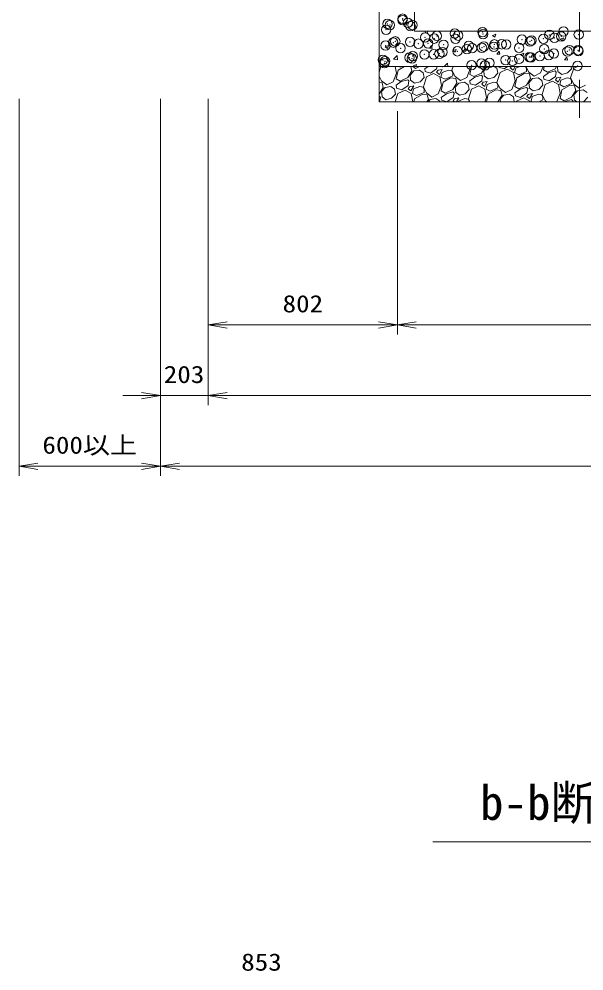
# Model space of a CAD drawing. Units: millimetres at full size. Extents: x -75200 to -41600, y 0 to 23760.
# Drawn here: x -55005 to -52608, y 10962 to 15002 of the extents above; entities that cross this region are included whole.
import ezdxf
from ezdxf.enums import TextEntityAlignment as Align

# ---------------------------------------------------------------- set-up
doc = ezdxf.new("R2010")
doc.units = ezdxf.units.MM
doc.header["$LTSCALE"] = 80.0044
doc.header["$PDMODE"] = 32
doc.header["$PDSIZE"] = 40
doc.linetypes.add('CHAIN', pattern=[18.5, 12, -1.5, 3.5, -1.5])
for name, color, linetype, lineweight in [('0_2', 4, 'Continuous', 13), ('寸法', 6, 'Continuous', 13), ('文字', 2, 'Continuous', 13), ('ﾊｯﾁﾝｸﾞ', 4, 'Continuous', 9)]:
    doc.layers.add(name, color=color, linetype=linetype, lineweight=lineweight)
doc.styles.add('ＭＳ ゴシック', font='')
doc.styles.get('ＭＳ ゴシック').set_extended_font_data('MS Gothic')

# ---------------------------------------------------------------- blocks, each defined once
blk = doc.blocks.new('open_arrow')
at = {"color": 0, "linetype": 'Continuous', "lineweight": -2}
blk.add_lwpolyline([(7.5, 1.25), (0, 0), (7.5, -1.25)], dxfattribs=at)

msp = doc.modelspace()

# ---------------------------------------------------------------- linework, layer by layer
at = {"layer": '0_2', "color": 2, "linetype": 'CHAIN'}
msp.add_line((-52627.5, 19185), (-52627.5, 14582.51), dxfattribs=at)
at = {"layer": '0_2', "color": 7}
for points in [[(-54552.5, 15534), (-53327.5, 15534), (-53327.5, 14951), (-51927.5, 14951), (-51927.5, 15534), (-50237.5, 15534), (-50237.5, 14951), (-48837.5, 14951), (-48837.5, 15534), (-47612.5, 15534), (-47612.5, 15384), (-48687.5, 15384), (-48687.5, 14801), (-50387.5, 14801), (-50387.5, 15384), (-51777.5, 15384), (-51777.5, 14801), (-53477.5, 14801), (-53477.5, 15384), (-54552.5, 15384)], [(-53477.5, 14651), (-51777.5, 14651), (-51777.5, 14801), (-53477.5, 14801)]]:
    msp.add_lwpolyline(points, close=True, dxfattribs=at)
at = {"layer": '寸法'}
for p, q in [((-55005, 14664), (-55005, 13064)), ((-54405, 14664), (-54405, 13064)), ((-54405, 14664), (-54405, 13364)), ((-54405, 14664), (-54405, 13064)), ((-54202, 14664), (-54202, 13364)), ((-54202, 14664), (-54202, 13664)), ((-54202, 14664), (-54202, 13364)), ((-53400, 14611), (-53400, 13664)), ((-53400, 14611), (-53400, 13664)), ((-53400, 13704), (-54202, 13704)), ((-48765, 13704), (-53400, 13704)), ((-54042, 13404), (-54565, 13404)), ((-47963, 13404), (-54202, 13404)), ((-54405, 13104), (-55005, 13104)), ((-47760, 13104), (-54405, 13104))]:
    msp.add_line(p, q, dxfattribs=at)
at = {"layer": '文字'}
msp.add_line((-51950, 11510), (-53250, 11510), dxfattribs=at)
at = {"layer": 'ﾊｯﾁﾝｸﾞ'}
for p, q in [((-53283.95, 14948.59), (-53277.67, 14951)), ((-53283.95, 14948.59), (-53274.01, 14941.88)), ((-53274.01, 14941.88), (-53270.95, 14951)), ((-52996.53, 14932.57), (-52982.52, 14937.95)), ((-52996.53, 14932.57), (-52986.58, 14925.86)), ((-52986.58, 14925.86), (-52982.53, 14937.95)), ((-52709.1, 14916.55), (-52695.1, 14921.93)), ((-52709.1, 14916.55), (-52699.15, 14909.84)), ((-52699.16, 14909.84), (-52695.1, 14921.93)), ((-53452, 14884.08), (-53438, 14889.46)), ((-53452, 14884.08), (-53442.05, 14877.37)), ((-53442.05, 14877.37), (-53438, 14889.46)), ((-53407.69, 14891.36), (-53398.05, 14902.85)), ((-53407.69, 14891.36), (-53395.74, 14890.32)), ((-53395.74, 14890.32), (-53398.05, 14902.85)), ((-53264.24, 14878.81), (-53254.6, 14890.3)), ((-53264.24, 14878.81), (-53252.28, 14877.77)), ((-53252.29, 14877.77), (-53254.6, 14890.3)), ((-53164.57, 14868.06), (-53150.57, 14873.44)), ((-53164.57, 14868.06), (-53154.62, 14861.35)), ((-53154.63, 14861.35), (-53150.57, 14873.44)), ((-53120.79, 14866.26), (-53111.15, 14877.75)), ((-53108.83, 14865.22), (-53111.15, 14877.75)), ((-53416.77, 14831.77), (-53398.99, 14829.01)), ((-53416.74, 14831.8), (-53401.16, 14848.04)), ((-53398.99, 14829.01), (-53401.2, 14848)), ((-53120.79, 14866.26), (-53108.83, 14865.22)), ((-52977.33, 14853.71), (-52967.69, 14865.2)), ((-52977.33, 14853.71), (-52965.38, 14852.67)), ((-52965.38, 14852.67), (-52967.69, 14865.2)), ((-52877.15, 14852.05), (-52863.14, 14857.42)), ((-52877.15, 14852.05), (-52867.2, 14845.34)), ((-52867.2, 14845.34), (-52863.14, 14857.42)), ((-52833.88, 14841.16), (-52824.24, 14852.65)), ((-52833.88, 14841.16), (-52821.93, 14840.12)), ((-52821.93, 14840.12), (-52824.24, 14852.65)), ((-52690.43, 14828.61), (-52680.79, 14840.1)), ((-52690.43, 14828.61), (-52678.48, 14827.57)), ((-52678.48, 14827.56), (-52680.79, 14840.1)), ((-53469.9, 14801), (-53477.5, 14777.06)), ((-53403.6, 14771.85), (-53409.94, 14801)), ((-53396.89, 14785.43), (-53369.92, 14801)), ((-53393.35, 14801), (-53388.27, 14798.49)), ((-53388.27, 14798.49), (-53382.39, 14801)), ((-53343.1, 14801), (-53338.36, 14782.04)), ((-53334.7, 14801), (-53323.29, 14792.35)), ((-53332.62, 14803.56), (-53318.61, 14808.93)), ((-53332.62, 14803.56), (-53328.82, 14801)), ((-53323.29, 14792.35), (-53306.52, 14801)), ((-53321.28, 14801), (-53318.61, 14808.93)), ((-53269.89, 14801), (-53283.7, 14790.97)), ((-53281.73, 14779.17), (-53283.7, 14790.97)), ((-53233.51, 14790.84), (-53260, 14772.32)), ((-53231.35, 14801), (-53233.51, 14790.84)), ((-53209.54, 14788.52), (-53226.89, 14784.97)), ((-53221.42, 14767.11), (-53209.54, 14788.52)), ((-53207.81, 14801), (-53206.46, 14799.99)), ((-53206.46, 14799.99), (-53202.3, 14801)), ((-53201.08, 14801), (-53187.72, 14814.93)), ((-53186.13, 14801), (-53187.75, 14814.9)), ((-53163.37, 14801), (-53168.54, 14784.71)), ((-53105.89, 14754.6), (-53091.12, 14790.61)), ((-53091.12, 14790.61), (-53093.37, 14801)), ((-53092.23, 14767.33), (-53085.08, 14801)), ((-53025.87, 14800.8), (-53043.63, 14772.76)), ((-53033.61, 14783.4), (-53017.71, 14800.66)), ((-53025.92, 14801), (-53025.87, 14800.8)), ((-53017.71, 14800.66), (-53015.66, 14801)), ((-52989.03, 14801), (-52977.73, 14793.02)), ((-52974, 14772.55), (-52977.73, 14793.02)), ((-52969.25, 14797.92), (-52969.76, 14801)), ((-52947.51, 14791.07), (-52969.25, 14797.92)), ((-52933.61, 14789.4), (-52964.11, 14775.02)), ((-52933.32, 14801), (-52947.51, 14791.07)), ((-52907.67, 14775.27), (-52933.61, 14789.4)), ((-52916.44, 14801), (-52920.79, 14795.19)), ((-52920.79, 14795.19), (-52908.94, 14785.86)), ((-52908.94, 14785.86), (-52900.53, 14801)), ((-52897.51, 14794.07), (-52902.64, 14774.95)), ((-52879.9, 14801), (-52897.51, 14794.07)), ((-52852.36, 14794.28), (-52856.25, 14801)), ((-52854.78, 14801), (-52842.56, 14777.3)), ((-52852.13, 14779.86), (-52852.36, 14794.28)), ((-52793.4, 14773.35), (-52782.06, 14801)), ((-52779.74, 14786.09), (-52776.58, 14801)), ((-52731.14, 14791.52), (-52762.85, 14776.44)), ((-52725.14, 14801), (-52731.14, 14791.52)), ((-52718.59, 14780.98), (-52720.98, 14801)), ((-52678.62, 14773.34), (-52661.51, 14791.3)), ((-52651.62, 14793.78), (-52664.81, 14752.22)), ((-52661.51, 14791.3), (-52663.28, 14801)), ((-52636.3, 14801), (-52651.62, 14793.78)), ((-53477.5, 14759.11), (-53467.54, 14739.79)), ((-53477.34, 14756.76), (-53477.5, 14757.04)), ((-53477.1, 14742.35), (-53477.34, 14756.76)), ((-53418.38, 14735.84), (-53403.6, 14771.85)), ((-53404.72, 14748.58), (-53396.89, 14785.43)), ((-53387.83, 14738.93), (-53404.72, 14748.58)), ((-53356.12, 14754), (-53387.83, 14738.93)), ((-53338.36, 14782.04), (-53356.12, 14754)), ((-53346.09, 14764.64), (-53330.19, 14781.9)), ((-53343.57, 14743.47), (-53346.09, 14764.64)), ((-53330.19, 14781.9), (-53306.6, 14785.83)), ((-53306.6, 14785.83), (-53290.22, 14774.27)), ((-53303.59, 14735.83), (-53286.48, 14753.79)), ((-53286.48, 14753.79), (-53290.22, 14774.27)), ((-53276.6, 14756.27), (-53289.78, 14714.71)), ((-53260, 14772.32), (-53281.73, 14779.17)), ((-53246.1, 14770.64), (-53276.6, 14756.27)), ((-53220.16, 14756.52), (-53246.1, 14770.64)), ((-53226.89, 14784.97), (-53233.27, 14776.43)), ((-53233.27, 14776.43), (-53221.42, 14767.11)), ((-53212.36, 14720.61), (-53220.16, 14756.52)), ((-53210, 14775.32), (-53215.12, 14756.19)), ((-53215.12, 14756.19), (-53197.02, 14747.24)), ((-53183.65, 14785.68), (-53210, 14775.32)), ((-53205.65, 14734.18), (-53174.12, 14752.38)), ((-53197.02, 14747.24), (-53164.61, 14761.11)), ((-53169.05, 14782.79), (-53183.65, 14785.68)), ((-53174.12, 14752.38), (-53152.06, 14750.57)), ((-53164.85, 14775.52), (-53169.05, 14782.79)), ((-53168.54, 14784.71), (-53155.05, 14758.54)), ((-53164.61, 14761.11), (-53164.85, 14775.52)), ((-53155.05, 14758.54), (-53132.05, 14741.11)), ((-53152.06, 14750.57), (-53147.11, 14730.8)), ((-53132.05, 14741.11), (-53105.89, 14754.6)), ((-53070.82, 14755.45), (-53092.45, 14739.72)), ((-53075.34, 14757.68), (-53092.23, 14767.33)), ((-53043.63, 14772.76), (-53075.34, 14757.68)), ((-53043.07, 14763.38), (-53070.82, 14755.45)), ((-53038.36, 14758.02), (-53043.07, 14763.38)), ((-53038.36, 14758.02), (-53042.27, 14739.6)), ((-53031.08, 14762.22), (-53033.61, 14783.4)), ((-53032.29, 14761.52), (-53015.22, 14748.75)), ((-53015.22, 14748.75), (-52991.11, 14754.59)), ((-52991.11, 14754.59), (-52974, 14772.55)), ((-52964.11, 14775.02), (-52977.29, 14733.46)), ((-52899.87, 14739.36), (-52907.67, 14775.27)), ((-52902.64, 14774.95), (-52884.54, 14766)), ((-52900.98, 14716.09), (-52893.16, 14752.94)), ((-52893.16, 14752.94), (-52861.64, 14771.14)), ((-52884.54, 14766), (-52852.13, 14779.86)), ((-52861.64, 14771.14), (-52839.58, 14769.33)), ((-52834.63, 14749.55), (-52852.39, 14721.52)), ((-52842.56, 14777.3), (-52819.56, 14759.86)), ((-52842.36, 14732.15), (-52826.46, 14749.42)), ((-52839.58, 14769.33), (-52834.63, 14749.55)), ((-52826.46, 14749.42), (-52802.86, 14753.34)), ((-52819.56, 14759.86), (-52793.4, 14773.35)), ((-52802.86, 14753.34), (-52786.49, 14741.78)), ((-52758.33, 14774.2), (-52779.97, 14758.48)), ((-52778, 14746.68), (-52779.97, 14758.48)), ((-52762.85, 14776.44), (-52779.74, 14786.09)), ((-52756.27, 14739.83), (-52778, 14746.68)), ((-52730.58, 14782.14), (-52758.33, 14774.2)), ((-52729.78, 14758.35), (-52756.27, 14739.83)), ((-52725.87, 14776.78), (-52730.58, 14782.14)), ((-52725.87, 14776.78), (-52729.78, 14758.35)), ((-52723.16, 14752.48), (-52729.54, 14743.94)), ((-52705.81, 14756.03), (-52723.16, 14752.48)), ((-52719.81, 14780.28), (-52702.73, 14767.5)), ((-52717.69, 14734.62), (-52705.81, 14756.03)), ((-52679.92, 14753.19), (-52706.27, 14742.83)), ((-52702.73, 14767.5), (-52678.62, 14773.34)), ((-52665.32, 14750.31), (-52679.92, 14753.19)), ((-52661.12, 14743.03), (-52665.32, 14750.31)), ((-52664.81, 14752.22), (-52651.32, 14726.06)), ((-53477.5, 14742.18), (-53477.1, 14742.35)), ((-53477.5, 14732.88), (-53464.55, 14731.81)), ((-53459.6, 14712.04), (-53477.36, 14684)), ((-53467.54, 14739.79), (-53444.54, 14722.35)), ((-53467.34, 14694.64), (-53451.44, 14711.9)), ((-53464.55, 14731.81), (-53459.6, 14712.04)), ((-53451.44, 14711.9), (-53427.84, 14715.83)), ((-53444.54, 14722.35), (-53418.38, 14735.84)), ((-53427.84, 14715.83), (-53411.46, 14704.27)), ((-53383.3, 14736.69), (-53404.94, 14720.97)), ((-53402.98, 14709.17), (-53404.94, 14720.97)), ((-53381.24, 14702.32), (-53402.98, 14709.17)), ((-53355.55, 14744.63), (-53383.3, 14736.69)), ((-53354.75, 14720.84), (-53381.24, 14702.32)), ((-53350.84, 14739.27), (-53355.55, 14744.63)), ((-53350.84, 14739.27), (-53354.75, 14720.84)), ((-53348.13, 14714.97), (-53354.52, 14706.43)), ((-53354.52, 14706.43), (-53342.67, 14697.11)), ((-53330.78, 14718.52), (-53348.13, 14714.97)), ((-53344.78, 14742.77), (-53327.71, 14729.99)), ((-53342.67, 14697.11), (-53330.78, 14718.52)), ((-53304.89, 14715.68), (-53331.24, 14705.32)), ((-53327.71, 14729.99), (-53303.59, 14735.83)), ((-53290.29, 14712.79), (-53304.89, 14715.68)), ((-53286.09, 14705.52), (-53290.29, 14712.79)), ((-53289.78, 14714.71), (-53276.29, 14688.54)), ((-53227.13, 14684.6), (-53212.36, 14720.61)), ((-53213.47, 14697.33), (-53205.65, 14734.18)), ((-53147.11, 14730.8), (-53164.87, 14702.76)), ((-53154.85, 14713.4), (-53138.95, 14730.66)), ((-53152.32, 14692.22), (-53154.85, 14713.4)), ((-53138.95, 14730.66), (-53115.35, 14734.58)), ((-53115.35, 14734.58), (-53098.98, 14723.02)), ((-53095.24, 14702.55), (-53098.98, 14723.02)), ((-53090.49, 14727.92), (-53092.45, 14739.72)), ((-53068.75, 14721.07), (-53090.49, 14727.92)), ((-53054.85, 14719.4), (-53085.35, 14705.02)), ((-53042.27, 14739.6), (-53068.75, 14721.07)), ((-53028.92, 14705.27), (-53054.85, 14719.4)), ((-53035.64, 14733.72), (-53042.03, 14725.19)), ((-53042.03, 14725.19), (-53030.18, 14715.86)), ((-53018.29, 14737.27), (-53035.64, 14733.72)), ((-53030.18, 14715.86), (-53018.29, 14737.27)), ((-53018.76, 14724.07), (-53023.88, 14704.95)), ((-52992.41, 14734.44), (-53018.76, 14724.07)), ((-53005.78, 14696), (-52973.37, 14709.86)), ((-52977.81, 14731.55), (-52992.41, 14734.44)), ((-52973.61, 14724.28), (-52977.81, 14731.55)), ((-52977.29, 14733.46), (-52963.81, 14707.3)), ((-52973.37, 14709.86), (-52973.61, 14724.28)), ((-52963.81, 14707.3), (-52940.81, 14689.86)), ((-52914.65, 14703.35), (-52899.87, 14739.36)), ((-52884.1, 14706.44), (-52900.98, 14716.09)), ((-52852.39, 14721.52), (-52884.1, 14706.44)), ((-52851.82, 14712.14), (-52879.57, 14704.2)), ((-52847.11, 14706.78), (-52851.82, 14712.14)), ((-52847.11, 14706.78), (-52851.02, 14688.35)), ((-52839.84, 14710.98), (-52842.36, 14732.15)), ((-52841.05, 14710.28), (-52823.98, 14697.5)), ((-52799.86, 14703.34), (-52782.75, 14721.3)), ((-52782.75, 14721.3), (-52786.49, 14741.78)), ((-52772.87, 14723.78), (-52786.05, 14682.22)), ((-52742.37, 14738.15), (-52772.87, 14723.78)), ((-52716.43, 14724.03), (-52742.37, 14738.15)), ((-52729.54, 14743.94), (-52717.69, 14734.62)), ((-52708.63, 14688.12), (-52716.43, 14724.03)), ((-52706.27, 14742.83), (-52711.39, 14723.71)), ((-52711.39, 14723.71), (-52693.29, 14714.76)), ((-52701.92, 14701.69), (-52670.39, 14719.89)), ((-52693.29, 14714.76), (-52660.88, 14728.62)), ((-52670.39, 14719.89), (-52648.33, 14718.08)), ((-52660.88, 14728.62), (-52661.12, 14743.03)), ((-52651.32, 14726.06), (-52628.32, 14708.62)), ((-52648.33, 14718.08), (-52643.38, 14698.31)), ((-52628.32, 14708.62), (-52627.5, 14709.04)), ((-52627.5, 14709.04), (-52602.16, 14722.11)), ((-53477.36, 14684), (-53477.5, 14683.94)), ((-53476.8, 14674.63), (-53477.5, 14674.43)), ((-53472.09, 14669.27), (-53476.8, 14674.63)), ((-53472.09, 14669.27), (-53475.96, 14651)), ((-53464.81, 14673.47), (-53467.34, 14694.64)), ((-53466.02, 14672.77), (-53448.95, 14659.99)), ((-53448.95, 14659.99), (-53424.84, 14665.83)), ((-53424.84, 14665.83), (-53407.73, 14683.79)), ((-53407.73, 14683.79), (-53411.46, 14704.27)), ((-53397.84, 14686.27), (-53409.03, 14651)), ((-53367.34, 14700.64), (-53397.84, 14686.27)), ((-53341.4, 14686.52), (-53367.34, 14700.64)), ((-53333.69, 14651), (-53341.4, 14686.52)), ((-53331.24, 14705.32), (-53336.37, 14686.19)), ((-53336.37, 14686.19), (-53318.27, 14677.24)), ((-53326.89, 14664.18), (-53295.37, 14682.38)), ((-53318.27, 14677.24), (-53285.86, 14691.11)), ((-53295.37, 14682.38), (-53273.31, 14680.57)), ((-53285.86, 14691.11), (-53286.09, 14705.52)), ((-53276.29, 14688.54), (-53253.29, 14671.11)), ((-53273.31, 14680.57), (-53268.36, 14660.8)), ((-53253.29, 14671.11), (-53227.13, 14684.6)), ((-53192.06, 14685.45), (-53213.7, 14669.72)), ((-53211.73, 14657.92), (-53213.7, 14669.72)), ((-53196.58, 14687.68), (-53213.47, 14697.33)), ((-53164.87, 14702.76), (-53196.59, 14687.68)), ((-53164.31, 14693.38), (-53192.06, 14685.45)), ((-53163.51, 14669.6), (-53190, 14651.07)), ((-53159.6, 14688.02), (-53164.31, 14693.38)), ((-53159.6, 14688.02), (-53163.51, 14669.6)), ((-53139.54, 14667.27), (-53156.89, 14663.72)), ((-53153.54, 14691.52), (-53136.46, 14678.75)), ((-53148.57, 14651), (-53139.54, 14667.27)), ((-53136.46, 14678.75), (-53112.35, 14684.59)), ((-53112.35, 14684.59), (-53095.24, 14702.55)), ((-53085.35, 14705.02), (-53098.54, 14663.46)), ((-53021.12, 14669.36), (-53028.92, 14705.27)), ((-53028.65, 14651), (-53021.12, 14669.36)), ((-53023.88, 14704.95), (-53005.78, 14696)), ((-53021.19, 14651), (-53014.4, 14682.94)), ((-53014.4, 14682.94), (-52982.88, 14701.14)), ((-52982.88, 14701.14), (-52960.82, 14699.33)), ((-52955.87, 14679.55), (-52973.63, 14651.52)), ((-52963.61, 14662.15), (-52947.71, 14679.42)), ((-52960.82, 14699.33), (-52955.87, 14679.55)), ((-52947.71, 14679.42), (-52924.11, 14683.34)), ((-52940.81, 14689.86), (-52914.65, 14703.35)), ((-52924.11, 14683.34), (-52907.73, 14671.78)), ((-52904, 14651.3), (-52907.73, 14671.78)), ((-52879.57, 14704.2), (-52901.21, 14688.48)), ((-52899.25, 14676.68), (-52901.21, 14688.48)), ((-52877.51, 14669.83), (-52899.25, 14676.68)), ((-52863.61, 14668.15), (-52894.11, 14653.78)), ((-52851.02, 14688.35), (-52877.51, 14669.83)), ((-52837.67, 14654.03), (-52863.61, 14668.15)), ((-52844.4, 14682.48), (-52850.79, 14673.94)), ((-52850.79, 14673.94), (-52838.94, 14664.62)), ((-52827.05, 14686.03), (-52844.4, 14682.48)), ((-52838.94, 14664.62), (-52827.05, 14686.03)), ((-52827.51, 14672.83), (-52832.64, 14653.71)), ((-52801.16, 14683.19), (-52827.51, 14672.83)), ((-52823.98, 14697.5), (-52799.86, 14703.34)), ((-52786.56, 14680.31), (-52801.16, 14683.19)), ((-52782.36, 14673.03), (-52786.56, 14680.31)), ((-52786.05, 14682.22), (-52772.56, 14656.06)), ((-52782.13, 14658.62), (-52782.36, 14673.03)), ((-52723.4, 14652.11), (-52708.63, 14688.12)), ((-52709.74, 14664.85), (-52701.92, 14701.69)), ((-52661.14, 14670.27), (-52692.85, 14655.2)), ((-52643.38, 14698.31), (-52661.14, 14670.27)), ((-52651.12, 14680.91), (-52635.22, 14698.17)), ((-52648.59, 14659.74), (-52651.12, 14680.91)), ((-52635.22, 14698.17), (-52627.5, 14699.46)), ((-52627.5, 14699.46), (-52611.62, 14702.1)), ((-52611.62, 14702.1), (-52595.25, 14690.54)), ((-52608.62, 14652.1), (-52591.51, 14670.06)), ((-53329.69, 14651), (-53326.89, 14664.18)), ((-53268.36, 14660.8), (-53274.56, 14651)), ((-53269.09, 14651), (-53260.19, 14660.66)), ((-53260.19, 14660.66), (-53236.6, 14664.58)), ((-53236.6, 14664.58), (-53220.22, 14653.02)), ((-53219.85, 14651), (-53220.22, 14653.02)), ((-53190, 14651.07), (-53211.73, 14657.92)), ((-53156.89, 14663.72), (-53163.27, 14655.19)), ((-53163.27, 14655.19), (-53157.95, 14651)), ((-53140, 14654.07), (-53140.82, 14651)), ((-53113.65, 14664.44), (-53140, 14654.07)), ((-53099.05, 14661.55), (-53113.65, 14664.44)), ((-53094.85, 14654.28), (-53099.05, 14661.55)), ((-53098.54, 14663.46), (-53092.11, 14651)), ((-53094.8, 14651), (-53094.85, 14654.28)), ((-52973.63, 14651.52), (-52974.72, 14651)), ((-52962.28, 14651), (-52963.61, 14662.15)), ((-52904.29, 14651), (-52904, 14651.3)), ((-52894.11, 14653.78), (-52894.99, 14651)), ((-52837.02, 14651), (-52837.67, 14654.03)), ((-52832.64, 14653.71), (-52827.16, 14651)), ((-52799.94, 14651), (-52782.13, 14658.62)), ((-52772.56, 14656.06), (-52765.89, 14651)), ((-52725.55, 14651), (-52723.4, 14652.11)), ((-52692.85, 14655.2), (-52709.74, 14664.85)), ((-52688.33, 14652.96), (-52691.03, 14651)), ((-52660.58, 14660.9), (-52688.33, 14652.96)), ((-52655.87, 14655.54), (-52660.58, 14660.9)), ((-52655.87, 14655.54), (-52656.83, 14651)), ((-52649.81, 14659.04), (-52639.07, 14651)), ((-52613.16, 14651), (-52608.62, 14652.1))]:
    msp.add_line(p, q, dxfattribs=at)
for p in [(-53442.21, 14981.39), (-53431.79, 14976.42), (-53378.1, 14997.87), (-53377.62, 15003.75), (-53356.04, 14986.39), (-53343.73, 14971.48), (-53335.45, 14976.88), (-53447.61, 14956.49), (-53232.28, 14930.73), (-53156.53, 14940.7), (-53142.45, 14931.79), (-53038.58, 14946.78), (-53036.44, 14938.6), (-52755.24, 14934.73), (-52694.86, 14949.82), (-52630.74, 14936.17), (-53450.04, 14889.91), (-53417.41, 14902.09), (-53408.65, 14907.51), (-53346.16, 14904.9), (-53310.64, 14897.58), (-53282.34, 14924.14), (-53269.72, 14898.56), (-53243.48, 14918.99), (-53203.88, 14893.06), (-53153.08, 14918.58), (-53097.11, 14888.55), (-52988.52, 14894.69), (-52957.02, 14895.02), (-52938.32, 14894.29), (-52871.88, 14914.71), (-52837.3, 14907.09), (-52830.71, 14911.64), (-52780.64, 14918.24), (-52733.42, 14922.09), (-52704.9, 14928.21), (-53386.35, 14878.54), (-53284.89, 14851.85), (-53245.91, 14852.41), (-53221.79, 14854.64), (-53209.14, 14861.82), (-53144.89, 14865.21), (-53105.16, 14874.66), (-53082.83, 14878.45), (-53041.01, 14880.21), (-53032.77, 14885.04), (-52990.35, 14884.04), (-52883.59, 14879.53), (-52776.82, 14875.02), (-52757.51, 14849.33), (-52735.86, 14855.51), (-52678.86, 14864.74), (-52670.06, 14870.51), (-52633.17, 14869.59), (-52631.2, 14865.95), (-53461.27, 14828.63), (-53455.07, 14814.6), (-53452.47, 14823.33), (-53348.6, 14838.32), (-53338.43, 14834.62), (-53334.96, 14845.26), (-53043.44, 14813.63), (-53009.63, 14816.13), (-52940.75, 14827.71), (-52912.14, 14824.69), (-52883.32, 14832.76), (-52839.73, 14840.51), (-52833.26, 14839.35), (-52795.5, 14844.72), (-53085.38, 14806.16), (-53028.77, 14804.67), (-52635.6, 14803.01)]:
    msp.add_point(p, dxfattribs=at)

# ---------------------------------------------------------------- block references
at = {"layer": '寸法', "xscale": 10.7, "yscale": 10.7}
for p in [(-54202, 13704), (-53400, 13704), (-54202, 13404), (-54202, 13404), (-55005, 13104), (-54405, 13104)]:
    msp.add_blockref('open_arrow', p, dxfattribs=at)
at = {"layer": '寸法', "xscale": 10.7, "yscale": 10.7, "rotation": 180}
for p in [(-53400, 13704), (-54405, 13404), (-54405, 13104)]:
    msp.add_blockref('open_arrow', p, dxfattribs=at)

# ---------------------------------------------------------------- texts
at = {"layer": '寸法', "style": 'ＭＳ ゴシック', "width": 1.15}
for s, p in [('802', (-53801, 13794)), ('203', (-54305, 13494)), ('600以上', (-54705, 13194)), ('853', (-53976.5, 11000))]:
    msp.add_text(s, height=73.31, dxfattribs=at).set_placement(p, align=Align.MIDDLE_CENTER)
at = {"layer": '文字', "style": 'ＭＳ ゴシック'}
msp.add_text('b-b断面図', height=146.6, dxfattribs=at).set_placement((-52600, 11750), align=Align.TOP_CENTER)

doc.saveas('drawing.dxf')
